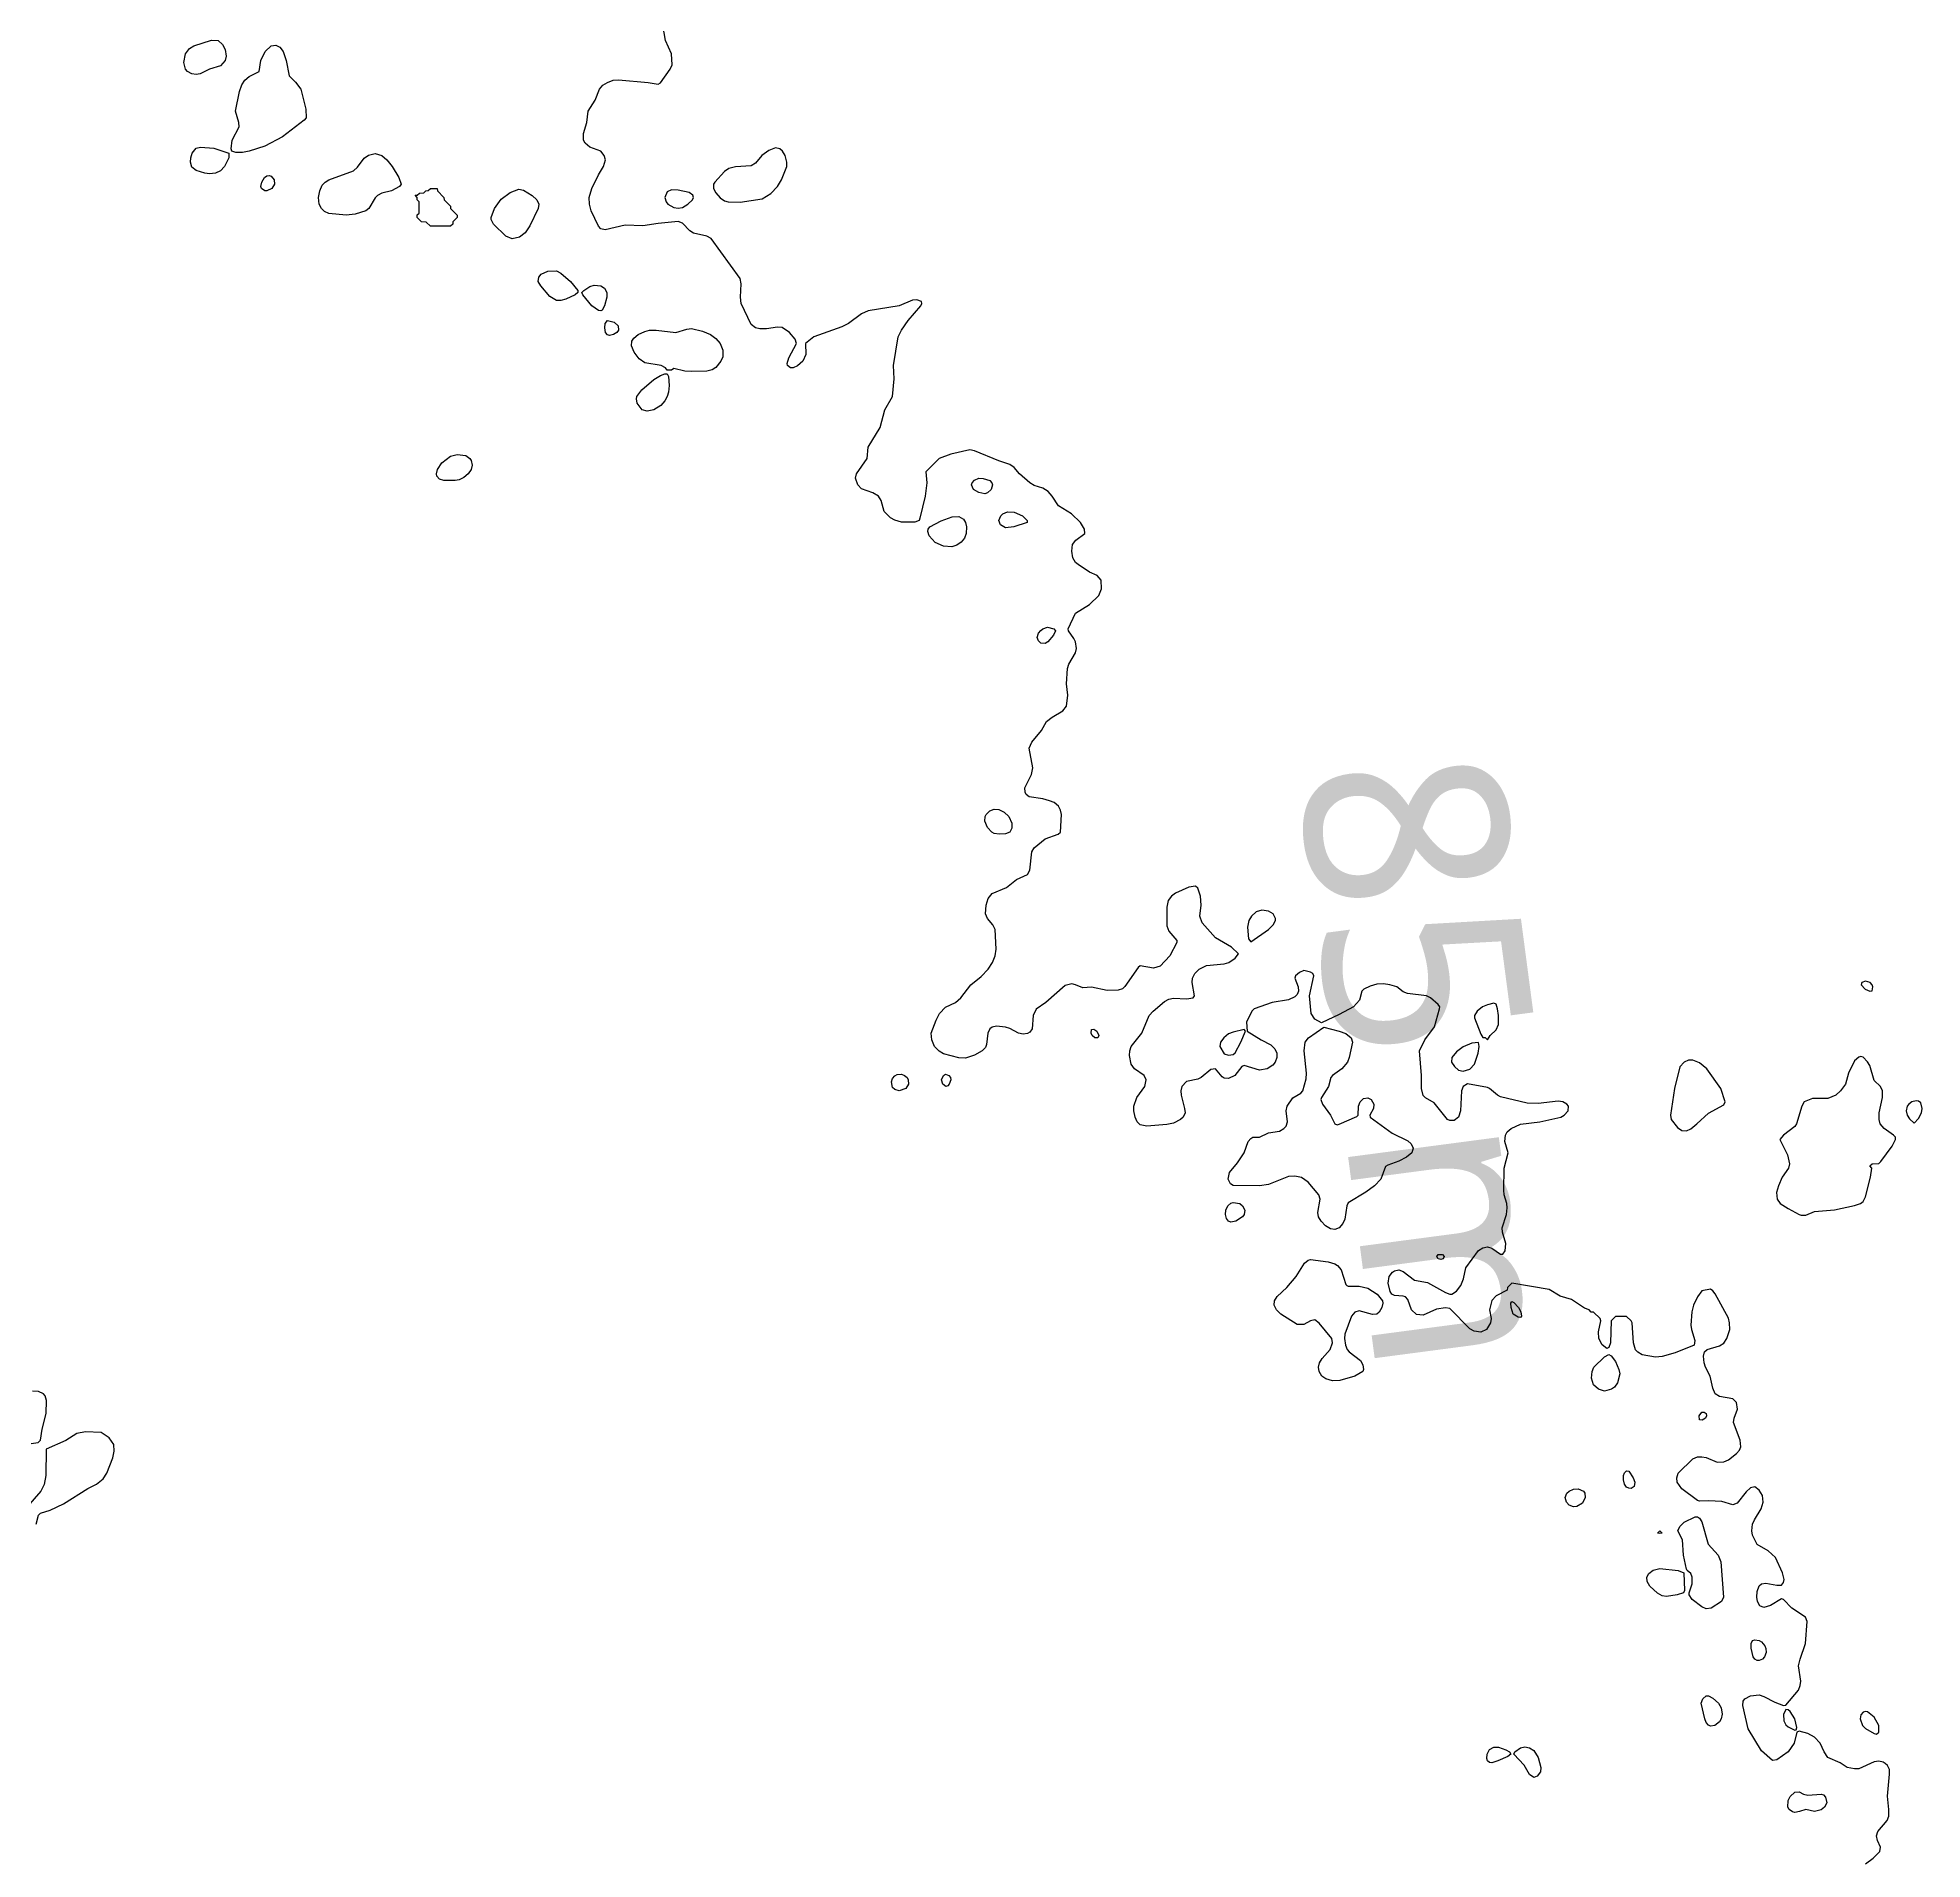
# Model space of a CAD drawing. Extents: x 474277 to 475042, y 254928 to 255625.
# Drawn here: x 474868.4 to 474933.7, y 255104.1 to 255167.3 of the extents above; entities that cross this region are included whole.
import ezdxf

# ---------------------------------------------------------------- set-up
doc = ezdxf.new("R2010")
doc.units = 0
doc.header["$MEASUREMENT"] = 0
doc.layers.add('BaseMapV2_DTM_export_MonNov09090547073261 — entities', color=1, linetype='CONTINUOUS')
doc.styles.get("Standard").update_dxf_attribs({"font": 'romans.shx'})

msp = doc.modelspace()

# ---------------------------------------------------------------- linework, layer by layer
at = {"layer": 'BaseMapV2_DTM_export_MonNov09090547073261 — entities', "color": 15, "linetype": 'Continuous', "true_color": 0xb7484b}
for points in [[(474931.752, 255103.978, 85), (474932.025, 255104.184, 85), (474932.248, 255104.414, 85), (474932.27, 255104.567, 85), (474932.168, 255104.797, 85), (474932.139, 255104.951, 85), (474932.184, 255105.104, 85), (474932.508, 255105.487, 85), (474932.561, 255105.641, 85), (474932.567, 255105.871, 85), (474932.522, 255106.331, 85), (474932.591, 255107.098, 85), (474932.582, 255107.251, 85), (474932.518, 255107.39, 85), (474932.442, 255107.466, 85), (474932.365, 255107.514, 85), (474932.212, 255107.547, 85), (474932.058, 255107.515, 85), (474931.522, 255107.281, 85), (474931.368, 255107.274, 85), (474931.118, 255107.328, 85), (474930.879, 255107.481, 85), (474930.448, 255107.672, 85), (474930.318, 255107.864, 85), (474930.181, 255108.171, 85), (474929.988, 255108.375, 85), (474929.758, 255108.498, 85), (474929.451, 255108.582, 85), (474929.375, 255108.552, 85), (474929.275, 255108.171, 85), (474929.071, 255107.864, 85), (474928.685, 255107.588, 85), (474928.531, 255107.572, 85), (474928.148, 255107.903, 85), (474927.688, 255108.661, 85), (474927.501, 255109.475, 85), (474927.51, 255109.628, 85), (474927.568, 255109.705, 85), (474927.765, 255109.808, 85), (474928.071, 255109.839, 85), (474928.225, 255109.788, 85), (474928.608, 255109.585, 85), (474928.915, 255109.48, 85), (474928.991, 255109.482, 85), (474929.426, 255110.011, 85), (474929.493, 255110.165, 85), (474929.513, 255110.318, 85), (474929.434, 255110.855, 85), (474929.485, 255111.085, 85), (474929.673, 255111.622, 85), (474929.732, 255112.388, 85), (474929.676, 255112.542, 85), (474929.197, 255112.848, 85), (474928.915, 255113.151, 85), (474928.838, 255113.17, 85), (474928.455, 255112.941, 85), (474928.225, 255112.876, 85), (474928.084, 255112.925, 85), (474928.007, 255113.078, 85), (474927.981, 255113.232, 85), (474927.995, 255113.43, 85), (474928.071, 255113.623, 85), (474928.142, 255113.692, 85), (474928.301, 255113.718, 85), (474928.685, 255113.645, 85), (474928.838, 255113.645, 85), (474928.915, 255113.744, 85), (474928.931, 255113.845, 85), (474928.875, 255114.075, 85), (474928.63, 255114.612, 85), (474928.378, 255114.835, 85), (474927.995, 255115.059, 85), (474927.841, 255115.381, 85), (474927.813, 255115.532, 85), (474927.841, 255115.762, 85), (474927.903, 255115.915, 85), (474928.139, 255116.299, 85), (474928.202, 255116.529, 85), (474928.177, 255116.759, 85), (474928.071, 255116.941, 85), (474927.918, 255117.056, 85), (474927.765, 255117.028, 85), (474927.611, 255116.882, 85), (474927.304, 255116.496, 85), (474927.151, 255116.434, 85), (474926.768, 255116.543, 85), (474926.308, 255116.575, 85), (474926.001, 255116.562, 85), (474925.924, 255116.585, 85), (474925.388, 255116.99, 85), (474925.227, 255117.219, 85), (474925.206, 255117.372, 85), (474925.256, 255117.526, 85), (474925.771, 255118.032, 85), (474925.924, 255118.094, 85), (474926.078, 255118.101, 85), (474926.231, 255118.069, 85), (474926.614, 255117.909, 85), (474926.844, 255117.919, 85), (474926.998, 255117.994, 85), (474927.281, 255118.216, 85), (474927.381, 255118.329, 85), (474927.432, 255118.446, 85), (474927.412, 255118.676, 85), (474927.174, 255119.289, 85), (474927.2, 255119.443, 85), (474927.32, 255119.749, 85), (474927.282, 255119.979, 85), (474927.151, 255120.106, 85), (474926.691, 255120.184, 85), (474926.538, 255120.283, 85), (474926.461, 255120.479, 85), (474926.373, 255120.899, 85), (474926.205, 255121.206, 85), (474926.156, 255121.359, 85), (474926.136, 255121.589, 85), (474926.169, 255121.743, 85), (474926.264, 255121.82, 85), (474926.691, 255121.949, 85), (474926.844, 255122.044, 85), (474926.945, 255122.203, 85), (474927.044, 255122.51, 85), (474927.043, 255122.74, 85), (474926.998, 255122.906, 85), (474926.538, 255123.746, 85), (474926.461, 255123.859, 85), (474926.384, 255123.907, 85), (474926.078, 255123.858, 85), (474925.924, 255123.641, 85), (474925.793, 255123.353, 85), (474925.735, 255123.123, 85), (474925.695, 255122.663, 85), (474925.716, 255122.51, 85), (474925.84, 255122.126, 85), (474925.813, 255121.973, 85), (474925.158, 255121.707, 85), (474924.698, 255121.582, 85), (474924.467, 255121.556, 85), (474924.007, 255121.64, 85), (474923.854, 255121.725, 85), (474923.777, 255121.81, 85), (474923.703, 255122.05, 85), (474923.661, 255122.74, 85), (474923.624, 255122.813, 85), (474923.471, 255122.965, 85), (474923.087, 255122.965, 85), (474922.938, 255122.816, 85), (474922.913, 255122.05, 85), (474922.857, 255121.888, 85), (474922.781, 255121.86, 85), (474922.627, 255121.978, 85), (474922.501, 255122.203, 85), (474922.489, 255122.433, 85), (474922.576, 255122.816, 85), (474922.547, 255122.893, 85), (474922.321, 255123.119, 85), (474922.244, 255123.12, 85), (474922.167, 255123.197, 85), (474922.014, 255123.251, 85), (474921.554, 255123.549, 85), (474921.17, 255123.672, 85), (474920.787, 255123.9, 85), (474919.484, 255124.117, 85), (474919.338, 255123.966, 85), (474919.33, 255123.882, 85), (474918.947, 255123.679, 85), (474918.793, 255123.514, 85), (474918.714, 255123.2, 85), (474918.772, 255122.893, 85), (474918.753, 255122.74, 85), (474918.616, 255122.51, 85), (474918.41, 255122.423, 85), (474918.18, 255122.452, 85), (474918.027, 255122.536, 85), (474917.337, 255123.246, 85), (474917.183, 255123.26, 85), (474916.877, 255123.22, 85), (474916.416, 255123.007, 85), (474916.186, 255123.033, 85), (474916.013, 255123.2, 85), (474915.88, 255123.549, 85), (474915.803, 255123.643, 85), (474915.726, 255123.672, 85), (474915.42, 255123.69, 85), (474915.328, 255123.736, 85), (474915.266, 255123.833, 85), (474915.206, 255124.12, 85), (474915.239, 255124.35, 85), (474915.346, 255124.503, 85), (474915.42, 255124.55, 85), (474915.573, 255124.58, 85), (474915.726, 255124.528, 85), (474916.11, 255124.226, 85), (474916.57, 255124.14, 85), (474917.183, 255123.793, 85), (474917.337, 255123.738, 85), (474917.413, 255123.741, 85), (474917.567, 255123.848, 85), (474917.721, 255124.043, 85), (474917.815, 255124.273, 85), (474917.891, 255124.657, 85), (474918.333, 255125.247, 85), (474918.487, 255125.344, 85), (474918.64, 255125.378, 85), (474918.793, 255125.333, 85), (474919.1, 255125.124, 85), (474919.177, 255125.124, 85), (474919.253, 255125.24, 85), (474919.286, 255125.5, 85), (474919.167, 255125.883, 85), (474919.156, 255126.037, 85), (474919.301, 255126.497, 85), (474919.326, 255126.727, 85), (474919.317, 255126.88, 85), (474919.226, 255127.187, 85), (474919.21, 255127.34, 85), (474919.226, 255128.107, 85), (474919.357, 255128.644, 85), (474919.243, 255129.027, 85), (474919.268, 255129.257, 85), (474919.33, 255129.366, 85), (474919.463, 255129.487, 85), (474919.79, 255129.638, 85), (474920.461, 255129.717, 85), (474921.189, 255129.871, 85), (474921.308, 255129.947, 85), (474921.439, 255130.101, 85), (474921.46, 255130.254, 85), (474921.401, 255130.331, 85), (474921.259, 255130.407, 85), (474921.094, 255130.43, 85), (474920.404, 255130.345, 85), (474920.02, 255130.36, 85), (474919.1, 255130.586, 85), (474918.989, 255130.637, 85), (474918.717, 255130.871, 85), (474918.64, 255130.903, 85), (474917.95, 255131.037, 85), (474917.806, 255130.944, 85), (474917.744, 255130.791, 85), (474917.71, 255130.101, 85), (474917.643, 255129.876, 85), (474917.49, 255129.764, 85), (474917.337, 255129.758, 85), (474917.26, 255129.791, 85), (474916.8, 255130.375, 85), (474916.493, 255130.55, 85), (474916.416, 255130.631, 85), (474916.352, 255130.867, 85), (474916.353, 255131.327, 85), (474916.286, 255132.171, 85), (474916.475, 255132.554, 85), (474916.811, 255133.014, 85), (474916.986, 255133.628, 85), (474916.988, 255133.704, 85), (474916.933, 255133.781, 85), (474916.666, 255134.011, 85), (474916.535, 255134.088, 85), (474915.871, 255134.164, 85), (474915.726, 255134.225, 85), (474915.501, 255134.394, 85), (474915.263, 255134.471, 85), (474915.036, 255134.503, 85), (474914.806, 255134.483, 85), (474914.576, 255134.421, 85), (474914.353, 255134.318, 85), (474914.288, 255134.241, 85), (474914.208, 255133.934, 85), (474913.997, 255133.704, 85), (474913.503, 255133.431, 85), (474912.889, 255133.149, 85), (474912.659, 255133.28, 85), (474912.531, 255133.474, 85), (474912.474, 255134.088, 85), (474912.626, 255134.778, 85), (474912.59, 255134.854, 85), (474912.506, 255134.905, 85), (474912.276, 255134.962, 85), (474912.123, 255134.888, 85), (474911.986, 255134.778, 85), (474911.964, 255134.701, 85), (474912.077, 255134.394, 85), (474912.088, 255134.241, 85), (474912.046, 255134.13, 85), (474911.969, 255134.044, 85), (474911.739, 255133.946, 85), (474911.174, 255133.858, 85), (474910.555, 255133.628, 85), (474910.476, 255133.551, 85), (474910.285, 255133.168, 85), (474910.308, 255132.861, 85), (474910.798, 255132.554, 85), (474911.126, 255132.386, 85), (474911.269, 255132.247, 85), (474911.336, 255132.094, 85), (474911.341, 255131.941, 85), (474911.287, 255131.787, 85), (474911.202, 255131.678, 85), (474911.003, 255131.557, 85), (474910.742, 255131.512, 85), (474910.206, 255131.668, 85), (474910.121, 255131.634, 85), (474909.887, 255131.327, 85), (474909.669, 255131.221, 85), (474909.516, 255131.232, 85), (474909.439, 255131.28, 85), (474909.209, 255131.551, 85), (474909.056, 255131.529, 85), (474908.715, 255131.251, 85), (474908.595, 255131.194, 85), (474908.212, 255131.109, 85), (474908.047, 255130.944, 85), (474908.008, 255130.791, 85), (474908.018, 255130.637, 85), (474908.143, 255130.177, 85), (474908.157, 255130.024, 85), (474908.087, 255129.871, 85), (474908.002, 255129.794, 85), (474907.752, 255129.673, 85), (474907.522, 255129.623, 85), (474906.832, 255129.569, 85), (474906.602, 255129.61, 85), (474906.497, 255129.717, 85), (474906.428, 255129.871, 85), (474906.378, 255130.101, 85), (474906.384, 255130.254, 85), (474906.487, 255130.561, 85), (474906.76, 255130.944, 85), (474906.803, 255131.174, 85), (474906.738, 255131.327, 85), (474906.404, 255131.557, 85), (474906.282, 255131.711, 85), (474906.226, 255132.017, 85), (474906.238, 255132.171, 85), (474906.29, 255132.324, 85), (474906.657, 255132.784, 85), (474906.913, 255133.398, 85), (474907.051, 255133.551, 85), (474907.445, 255133.885, 85), (474907.599, 255133.972, 85), (474907.752, 255134.002, 85), (474908.212, 255133.977, 85), (474908.442, 255134.012, 85), (474908.489, 255134.088, 85), (474908.407, 255134.548, 85), (474908.414, 255134.701, 85), (474908.501, 255134.854, 85), (474908.65, 255135.008, 85), (474908.902, 255135.136, 85), (474909.516, 255135.189, 85), (474909.679, 255135.238, 85), (474909.894, 255135.391, 85), (474910.012, 255135.545, 85), (474909.763, 255135.775, 85), (474909.209, 255136.097, 85), (474908.746, 255136.618, 85), (474908.672, 255136.848, 85), (474908.715, 255137.231, 85), (474908.689, 255137.538, 85), (474908.595, 255137.821, 85), (474908.519, 255137.885, 85), (474908.289, 255137.848, 85), (474907.829, 255137.646, 85), (474907.682, 255137.538, 85), (474907.576, 255137.385, 85), (474907.529, 255137.155, 85), (474907.522, 255136.512, 85), (474907.599, 255136.321, 85), (474907.866, 255136.005, 85), (474907.877, 255135.928, 85), (474907.633, 255135.468, 85), (474907.292, 255135.118, 85), (474907.062, 255135.045, 85), (474906.602, 255135.124, 85), (474906.525, 255135.064, 85), (474906.065, 255134.404, 85), (474905.989, 255134.331, 85), (474905.835, 255134.279, 85), (474905.452, 255134.273, 85), (474904.915, 255134.383, 85), (474904.608, 255134.359, 85), (474904.363, 255134.471, 85), (474904.225, 255134.496, 85), (474903.995, 255134.439, 85), (474903.326, 255133.858, 85), (474902.998, 255133.617, 85), (474902.894, 255133.398, 85), (474902.851, 255132.938, 85), (474902.768, 255132.82, 85), (474902.691, 255132.776, 85), (474902.538, 255132.756, 85), (474902.385, 255132.788, 85), (474902.078, 255132.946, 85), (474901.925, 255132.992, 85), (474901.618, 255133.034, 85), (474901.465, 255133.002, 85), (474901.382, 255132.938, 85), (474901.312, 255132.784, 85), (474901.273, 255132.401, 85), (474901.235, 255132.294, 85), (474901.122, 255132.171, 85), (474900.851, 255132.027, 85), (474900.544, 255131.928, 85), (474900.314, 255131.931, 85), (474899.778, 255132.068, 85), (474899.624, 255132.167, 85), (474899.472, 255132.324, 85), (474899.37, 255132.554, 85), (474899.349, 255132.784, 85), (474899.521, 255133.244, 85), (474899.639, 255133.474, 85), (474899.854, 255133.696, 85), (474900.193, 255133.858, 85), (474900.382, 255134.011, 85), (474900.722, 255134.471, 85), (474901.081, 255134.752, 85), (474901.324, 255135.008, 85), (474901.474, 255135.238, 85), (474901.567, 255135.468, 85), (474901.61, 255135.698, 85), (474901.574, 255136.388, 85), (474901.494, 255136.541, 85), (474901.3, 255136.771, 85), (474901.24, 255136.925, 85), (474901.254, 255137.231, 85), (474901.326, 255137.461, 85), (474901.465, 255137.635, 85), (474901.961, 255137.845, 85), (474902.308, 255138.124, 85), (474902.691, 255138.296, 85), (474902.768, 255138.439, 85), (474902.847, 255139.072, 85), (474902.921, 255139.215, 85), (474903.305, 255139.532, 85), (474903.751, 255139.685, 85), (474903.842, 255139.762, 85), (474903.869, 255140.375, 85), (474903.842, 255140.528, 85), (474903.765, 255140.663, 85), (474903.612, 255140.786, 85), (474903.458, 255140.851, 85), (474903.228, 255140.918, 85), (474902.756, 255140.989, 85), (474902.649, 255141.065, 85), (474902.606, 255141.142, 85), (474902.603, 255141.295, 85), (474902.831, 255141.755, 85), (474902.88, 255141.985, 85), (474902.751, 255142.675, 85), (474902.845, 255142.882, 85), (474903.177, 255143.289, 85), (474903.353, 255143.596, 85), (474903.545, 255143.749, 85), (474903.918, 255143.967, 85), (474904.044, 255144.132, 85), (474904.093, 255144.516, 85), (474904.049, 255144.899, 85), (474904.082, 255145.436, 85), (474904.124, 255145.589, 85), (474904.352, 255145.973, 85), (474904.389, 255146.126, 85), (474904.357, 255146.356, 85), (474904.302, 255146.48, 85), (474904.113, 255146.739, 85), (474904.1, 255146.816, 85), (474904.358, 255147.353, 85), (474904.847, 255147.659, 85), (474905.162, 255147.966, 85), (474905.258, 255148.196, 85), (474905.251, 255148.503, 85), (474905.114, 255148.656, 85), (474904.838, 255148.781, 85), (474904.451, 255149.04, 85), (474904.361, 255149.116, 85), (474904.266, 255149.27, 85), (474904.226, 255149.5, 85), (474904.249, 255149.73, 85), (474904.368, 255149.883, 85), (474904.677, 255150.113, 85), (474904.673, 255150.266, 85), (474904.536, 255150.496, 85), (474904.219, 255150.803, 85), (474903.765, 255151.071, 85), (474903.549, 255151.417, 85), (474903.411, 255151.57, 85), (474903.228, 255151.687, 85), (474902.921, 255151.781, 85), (474902.768, 255151.87, 85), (474902.414, 255152.183, 85), (474902.231, 255152.402, 85), (474902.078, 255152.515, 85), (474901.695, 255152.639, 85), (474900.851, 255152.984, 85), (474900.698, 255153.019, 85), (474900.036, 255152.873, 85), (474899.629, 255152.72, 85), (474899.172, 255152.26, 85), (474899.207, 255151.877, 85), (474899.138, 255151.417, 85), (474898.964, 255150.65, 85), (474898.93, 255150.573, 85), (474898.781, 255150.511, 85), (474898.321, 255150.514, 85), (474898.091, 255150.576, 85), (474897.938, 255150.66, 85), (474897.727, 255150.88, 85), (474897.617, 255151.263, 85), (474897.525, 255151.417, 85), (474897.324, 255151.53, 85), (474896.941, 255151.671, 85), (474896.805, 255151.8, 85), (474896.731, 255152.03, 85), (474896.76, 255152.183, 85), (474897.137, 255152.72, 85), (474897.171, 255153.106, 85), (474897.582, 255153.793, 85), (474897.741, 255154.407, 85), (474898.014, 255154.867, 85), (474898.072, 255155.48, 85), (474898.041, 255155.94, 85), (474898.21, 255156.937, 85), (474898.321, 255157.164, 85), (474898.551, 255157.504, 85), (474898.988, 255158.011, 85), (474899.025, 255158.087, 85), (474899.021, 255158.164, 85), (474898.858, 255158.22, 85), (474898.704, 255158.21, 85), (474898.244, 255158.015, 85), (474897.171, 255157.84, 85), (474896.941, 255157.733, 85), (474896.481, 255157.398, 85), (474896.251, 255157.278, 85), (474895.285, 255156.937, 85), (474894.998, 255156.707, 85), (474895.004, 255156.324, 85), (474894.903, 255156.094, 85), (474894.717, 255155.926, 85), (474894.567, 255155.864, 85), (474894.475, 255155.864, 85), (474894.366, 255155.94, 85), (474894.353, 255156.017, 85), (474894.41, 255156.211, 85), (474894.686, 255156.707, 85), (474894.64, 255156.861, 85), (474894.444, 255157.091, 85), (474894.18, 255157.259, 85), (474894.027, 255157.272, 85), (474893.644, 255157.212, 85), (474893.414, 255157.214, 85), (474893.26, 255157.25, 85), (474893.107, 255157.361, 85), (474892.76, 255158.087, 85), (474892.734, 255158.317, 85), (474892.768, 255158.777, 85), (474892.724, 255158.957, 85), (474891.727, 255160.345, 85), (474891.573, 255160.422, 85), (474891.113, 255160.532, 85), (474890.984, 255160.618, 85), (474890.73, 255160.881, 85), (474890.577, 255160.935, 85), (474889.887, 255160.872, 85), (474889.35, 255160.784, 85), (474888.736, 255160.814, 85), (474888.046, 255160.643, 85), (474887.893, 255160.686, 85), (474887.816, 255160.777, 85), (474887.556, 255161.308, 85), (474887.501, 255161.538, 85), (474887.492, 255161.768, 85), (474887.58, 255162.075, 85), (474887.816, 255162.56, 85), (474887.991, 255162.841, 85), (474888.052, 255163.071, 85), (474888.01, 255163.225, 85), (474887.895, 255163.378, 85), (474887.51, 255163.517, 85), (474887.356, 255163.65, 85), (474887.3, 255163.761, 85), (474887.291, 255163.991, 85), (474887.409, 255164.375, 85), (474887.458, 255164.758, 85), (474887.701, 255165.142, 85), (474887.854, 255165.525, 85), (474887.97, 255165.659, 85), (474888.123, 255165.755, 85), (474888.329, 255165.832, 85), (474888.506, 255165.848, 85), (474889.54, 255165.755, 85), (474889.887, 255165.693, 85), (474889.963, 255165.747, 85), (474890.303, 255166.215, 85), (474890.367, 255166.368, 85), (474890.345, 255166.752, 85), (474890.143, 255167.212, 85), (474889.968, 255168.209, 85)], [(474873.997, 255166.062, 85), (474873.861, 255166.038, 85), (474873.708, 255166.062, 85), (474873.56, 255166.138, 85), (474873.494, 255166.215, 85), (474873.434, 255166.445, 85), (474873.494, 255166.752, 85), (474873.631, 255166.936, 85), (474873.785, 255167.024, 85), (474874.398, 255167.227, 85), (474874.628, 255167.21, 85), (474874.781, 255167.08, 85), (474874.872, 255166.905, 85), (474874.908, 255166.675, 85), (474874.869, 255166.522, 85), (474874.705, 255166.337, 85), (474874.321, 255166.22, 85), (474873.997, 255166.062, 85)], [(474875.695, 255163.378, 85), (474875.471, 255163.324, 85), (474875.241, 255163.332, 85), (474875.099, 255163.378, 85), (474875.077, 255163.455, 85), (474875.114, 255163.761, 85), (474875.348, 255164.221, 85), (474875.346, 255164.375, 85), (474875.227, 255164.758, 85), (474875.366, 255165.448, 85), (474875.451, 255165.678, 85), (474875.551, 255165.832, 85), (474875.701, 255165.959, 85), (474876.052, 255166.138, 85), (474876.104, 255166.522, 85), (474876.254, 255166.828, 85), (474876.468, 255167.03, 85), (474876.622, 255167.051, 85), (474876.758, 255166.982, 85), (474876.876, 255166.828, 85), (474876.985, 255166.522, 85), (474877.091, 255165.985, 85), (474877.312, 255165.773, 85), (474877.492, 255165.525, 85), (474877.663, 255164.835, 85), (474877.672, 255164.528, 85), (474877.612, 255164.451, 85), (474876.852, 255163.872, 85), (474876.238, 255163.548, 85), (474875.695, 255163.378, 85)], [(474874.529, 255162.611, 85), (474874.321, 255162.584, 85), (474874.168, 255162.607, 85), (474873.861, 255162.702, 85), (474873.708, 255162.82, 85), (474873.66, 255162.995, 85), (474873.676, 255163.148, 85), (474873.729, 255163.301, 85), (474873.861, 255163.476, 85), (474874.015, 255163.519, 85), (474874.475, 255163.483, 85), (474874.996, 255163.301, 85), (474874.992, 255163.148, 85), (474874.848, 255162.841, 85), (474874.705, 255162.691, 85), (474874.529, 255162.611, 85)], [(474879.063, 255161.154, 85), (474878.462, 255161.21, 85), (474878.308, 255161.287, 85), (474878.213, 255161.384, 85), (474878.133, 255161.538, 85), (474878.103, 255161.768, 85), (474878.146, 255161.998, 85), (474878.232, 255162.198, 85), (474878.332, 255162.305, 85), (474878.462, 255162.376, 85), (474879.319, 255162.688, 85), (474879.459, 255162.819, 85), (474879.689, 255163.13, 85), (474879.842, 255163.236, 85), (474880.072, 255163.294, 85), (474880.302, 255163.227, 85), (474880.474, 255163.071, 85), (474880.655, 255162.841, 85), (474880.889, 255162.458, 85), (474880.967, 255162.228, 85), (474880.912, 255162.151, 85), (474880.642, 255161.998, 85), (474880.302, 255161.914, 85), (474880.149, 255161.839, 85), (474880.072, 255161.762, 85), (474879.85, 255161.384, 85), (474879.75, 255161.308, 85), (474879.382, 255161.193, 85), (474879.063, 255161.154, 85)], [(474892.724, 255161.602, 85), (474893.49, 255161.724, 85), (474893.797, 255161.91, 85), (474894.027, 255162.149, 85), (474894.164, 255162.381, 85), (474894.349, 255162.841, 85), (474894.347, 255162.995, 85), (474894.286, 255163.225, 85), (474894.198, 255163.378, 85), (474894.108, 255163.455, 85), (474893.95, 255163.49, 85), (474893.72, 255163.403, 85), (474893.474, 255163.225, 85), (474893.26, 255162.958, 85), (474893.107, 255162.866, 85), (474892.57, 255162.835, 85), (474892.34, 255162.774, 85), (474892.187, 255162.675, 85), (474891.846, 255162.305, 85), (474891.799, 255162.228, 85), (474891.799, 255162.075, 85), (474891.88, 255161.932, 85), (474892.033, 255161.756, 85), (474892.187, 255161.656, 85), (474892.315, 255161.614, 85), (474892.724, 255161.602, 85)], [(474876.491, 255162.075, 85), (474876.315, 255162, 85), (474876.238, 255162.005, 85), (474876.129, 255162.075, 85), (474876.104, 255162.151, 85), (474876.136, 255162.305, 85), (474876.231, 255162.458, 85), (474876.315, 255162.519, 85), (474876.391, 255162.535, 85), (474876.468, 255162.508, 85), (474876.566, 255162.381, 85), (474876.581, 255162.228, 85), (474876.491, 255162.075, 85)], [(474882.683, 255160.771, 85), (474881.989, 255160.769, 85), (474881.836, 255160.916, 85), (474881.682, 255160.92, 85), (474881.527, 255161.078, 85), (474881.529, 255161.162, 85), (474881.598, 255161.231, 85), (474881.598, 255161.614, 85), (474881.529, 255161.683, 85), (474881.524, 255161.768, 85), (474881.452, 255161.852, 85), (474881.529, 255161.852, 85), (474881.605, 255161.924, 85), (474881.759, 255161.929, 85), (474881.828, 255161.998, 85), (474881.912, 255162.006, 85), (474881.989, 255162.079, 85), (474882.219, 255162.082, 85), (474882.227, 255161.998, 85), (474882.449, 255161.771, 85), (474882.457, 255161.691, 85), (474882.679, 255161.466, 85), (474882.687, 255161.384, 85), (474882.911, 255161.154, 85), (474882.909, 255161.07, 85), (474882.764, 255160.924, 85), (474882.76, 255160.848, 85), (474882.683, 255160.771, 85)], [(474885.079, 255160.388, 85), (474884.826, 255160.333, 85), (474884.596, 255160.426, 85), (474884.176, 255160.848, 85), (474884.093, 255161.001, 85), (474884.089, 255161.078, 85), (474884.206, 255161.384, 85), (474884.442, 255161.712, 85), (474884.749, 255161.944, 85), (474885.056, 255162.057, 85), (474885.209, 255162.019, 85), (474885.516, 255161.834, 85), (474885.672, 255161.691, 85), (474885.745, 255161.538, 85), (474885.724, 255161.384, 85), (474885.439, 255160.782, 85), (474885.272, 255160.541, 85), (474885.079, 255160.388, 85)], [(474890.73, 255161.427, 85), (474890.917, 255161.538, 85), (474891.073, 255161.691, 85), (474891.106, 255161.768, 85), (474891.09, 255161.844, 85), (474890.96, 255161.937, 85), (474890.577, 255162.027, 85), (474890.347, 255162.038, 85), (474890.193, 255161.963, 85), (474890.121, 255161.768, 85), (474890.166, 255161.614, 85), (474890.225, 255161.538, 85), (474890.423, 255161.425, 85), (474890.577, 255161.403, 85), (474890.73, 255161.427, 85)], [(474886.687, 255158.241, 85), (474886.513, 255158.196, 85), (474886.359, 255158.202, 85), (474886.129, 255158.339, 85), (474885.81, 255158.701, 85), (474885.72, 255158.854, 85), (474885.744, 255159.007, 85), (474885.823, 255159.109, 85), (474886.053, 255159.219, 85), (474886.359, 255159.22, 85), (474886.513, 255159.145, 85), (474886.846, 255158.854, 85), (474887.094, 255158.547, 85), (474887.103, 255158.471, 85), (474887.004, 255158.394, 85), (474886.687, 255158.241, 85)], [(474887.937, 255157.857, 85), (474887.893, 255157.835, 85), (474887.816, 255157.854, 85), (474887.586, 255158.014, 85), (474887.276, 255158.394, 85), (474887.24, 255158.471, 85), (474887.301, 255158.547, 85), (474887.51, 255158.686, 85), (474887.663, 255158.729, 85), (474887.893, 255158.706, 85), (474888.024, 255158.624, 85), (474888.103, 255158.471, 85), (474888.103, 255158.317, 85), (474888.024, 255158.011, 85), (474887.937, 255157.857, 85)], [(474888.338, 255157.014, 85), (474888.2, 255156.984, 85), (474888.123, 255157.006, 85), (474888.06, 255157.091, 85), (474888.031, 255157.244, 85), (474888.044, 255157.397, 85), (474888.123, 255157.504, 85), (474888.353, 255157.442, 85), (474888.497, 255157.321, 85), (474888.512, 255157.167, 85), (474888.455, 255157.091, 85), (474888.338, 255157.014, 85)], [(474891.752, 255155.787, 85), (474891.573, 255155.744, 85), (474891.037, 255155.729, 85), (474890.807, 255155.744, 85), (474890.423, 255155.838, 85), (474890.347, 255155.785, 85), (474890.193, 255155.783, 85), (474890.136, 255155.864, 85), (474889.986, 255155.94, 85), (474889.426, 255156.034, 85), (474889.22, 255156.17, 85), (474889.053, 255156.4, 85), (474888.961, 255156.63, 85), (474888.976, 255156.784, 85), (474889.043, 255156.892, 85), (474889.194, 255157.014, 85), (474889.426, 255157.125, 85), (474889.58, 255157.163, 85), (474889.81, 255157.166, 85), (474890.5, 255157.082, 85), (474890.883, 255157.208, 85), (474891.037, 255157.225, 85), (474891.42, 255157.139, 85), (474891.704, 255157.014, 85), (474891.88, 255156.881, 85), (474892.033, 255156.704, 85), (474892.131, 255156.477, 85), (474892.123, 255156.247, 85), (474892.061, 255156.094, 85), (474891.88, 255155.868, 85), (474891.752, 255155.787, 85)], [(474889.729, 255154.407, 85), (474889.503, 255154.357, 85), (474889.326, 255154.407, 85), (474889.157, 255154.637, 85), (474889.133, 255154.79, 85), (474889.15, 255154.867, 85), (474889.315, 255155.097, 85), (474889.733, 255155.456, 85), (474889.963, 255155.596, 85), (474890.117, 255155.659, 85), (474890.193, 255155.659, 85), (474890.237, 255155.557, 85), (474890.265, 255155.25, 85), (474890.245, 255155.02, 85), (474890.198, 255154.867, 85), (474890.111, 255154.714, 85), (474889.977, 255154.56, 85), (474889.729, 255154.407, 85)], [(474882.849, 255151.953, 85), (474882.449, 255151.954, 85), (474882.296, 255151.998, 85), (474882.208, 255152.107, 85), (474882.194, 255152.183, 85), (474882.231, 255152.337, 85), (474882.377, 255152.567, 85), (474882.679, 255152.798, 85), (474882.909, 255152.858, 85), (474883.216, 255152.82, 85), (474883.353, 255152.72, 85), (474883.404, 255152.643, 85), (474883.436, 255152.49, 85), (474883.4, 255152.337, 85), (474883.292, 255152.186, 85), (474883.139, 255152.06, 85), (474882.986, 255151.973, 85), (474882.849, 255151.953, 85)], [(474901.211, 255151.493, 85), (474901.005, 255151.533, 85), (474900.818, 255151.647, 85), (474900.749, 255151.8, 85), (474900.768, 255151.877, 85), (474900.851, 255151.972, 85), (474901.005, 255152.034, 85), (474901.158, 255152.028, 85), (474901.388, 255151.954, 85), (474901.456, 255151.877, 85), (474901.475, 255151.8, 85), (474901.431, 255151.647, 85), (474901.311, 255151.526, 85), (474901.211, 255151.493, 85)], [(474900.064, 255149.653, 85), (474899.778, 255149.677, 85), (474899.488, 255149.806, 85), (474899.286, 255150.036, 85), (474899.234, 255150.19, 85), (474899.242, 255150.266, 85), (474899.306, 255150.343, 85), (474899.701, 255150.556, 85), (474900.084, 255150.692, 85), (474900.314, 255150.703, 85), (474900.468, 255150.616, 85), (474900.544, 255150.503, 85), (474900.579, 255150.343, 85), (474900.57, 255150.113, 85), (474900.512, 255149.96, 85), (474900.391, 255149.812, 85), (474900.238, 255149.71, 85), (474900.064, 255149.653, 85)], [(474902.213, 255150.343, 85), (474901.925, 255150.316, 85), (474901.751, 255150.42, 85), (474901.702, 255150.573, 85), (474901.765, 255150.726, 85), (474901.842, 255150.803, 85), (474902.001, 255150.871, 85), (474902.231, 255150.855, 85), (474902.52, 255150.726, 85), (474902.682, 255150.573, 85), (474902.682, 255150.496, 85), (474902.213, 255150.343, 85)], [(474903.395, 255146.356, 85), (474903.305, 255146.306, 85), (474903.151, 255146.319, 85), (474903.075, 255146.389, 85), (474903.033, 255146.509, 85), (474903.075, 255146.661, 85), (474903.151, 255146.755, 85), (474903.228, 255146.815, 85), (474903.382, 255146.866, 85), (474903.602, 255146.816, 85), (474903.667, 255146.739, 85), (474903.594, 255146.586, 85), (474903.395, 255146.356, 85)], [(474901.712, 255139.685, 85), (474901.541, 255139.71, 85), (474901.452, 255139.762, 85), (474901.311, 255139.925, 85), (474901.215, 255140.145, 85), (474901.223, 255140.298, 85), (474901.261, 255140.375, 85), (474901.388, 255140.495, 85), (474901.541, 255140.558, 85), (474901.695, 255140.551, 85), (474901.883, 255140.452, 85), (474902.048, 255140.298, 85), (474902.152, 255140.068, 85), (474902.155, 255139.902, 85), (474902.078, 255139.764, 85), (474901.925, 255139.706, 85), (474901.712, 255139.685, 85)], [(474910.436, 255135.957, 85), (474911.054, 255136.388, 85), (474911.216, 255136.541, 85), (474911.294, 255136.695, 85), (474911.298, 255136.771, 85), (474911.21, 255136.925, 85), (474911.049, 255137.017, 85), (474910.819, 255137.059, 85), (474910.627, 255137.001, 85), (474910.463, 255136.848, 85), (474910.374, 255136.695, 85), (474910.326, 255136.465, 85), (474910.359, 255136.059, 85), (474910.436, 255135.957, 85)], [(474931.982, 255134.263, 85), (474932.012, 255134.394, 85), (474931.99, 255134.471, 85), (474931.913, 255134.548, 85), (474931.752, 255134.587, 85), (474931.622, 255134.548, 85), (474931.609, 255134.471, 85), (474931.737, 255134.318, 85), (474931.905, 255134.244, 85), (474931.982, 255134.263, 85)], [(474918.64, 255132.562, 85), (474918.739, 255132.708, 85), (474918.947, 255132.9, 85), (474919.021, 255133.091, 85), (474919.027, 255133.398, 85), (474918.992, 255133.628, 85), (474918.947, 255133.79, 85), (474918.87, 255133.828, 85), (474918.64, 255133.777, 85), (474918.473, 255133.704, 85), (474918.291, 255133.551, 85), (474918.193, 255133.398, 85), (474918.19, 255133.321, 85), (474918.41, 255132.75, 85), (474918.487, 255132.635, 85), (474918.563, 255132.635, 85), (474918.64, 255132.562, 85)], [(474905.131, 255132.631, 85), (474905.032, 255132.631, 85), (474904.932, 255132.708, 85), (474904.898, 255132.784, 85), (474904.915, 255132.911, 85), (474904.992, 255132.931, 85), (474905.094, 255132.861, 85), (474905.166, 255132.708, 85), (474905.131, 255132.631, 85)], [(474909.822, 255132.053, 85), (474909.899, 255132.111, 85), (474910.09, 255132.477, 85), (474910.257, 255132.861, 85), (474910.206, 255132.912, 85), (474909.822, 255132.828, 85), (474909.669, 255132.761, 85), (474909.498, 255132.631, 85), (474909.384, 255132.477, 85), (474909.368, 255132.324, 85), (474909.516, 255132.075, 85), (474909.669, 255132.03, 85), (474909.822, 255132.053, 85)], [(474913.503, 255126.037, 85), (474913.349, 255125.979, 85), (474913.196, 255126.007, 85), (474913.031, 255126.113, 85), (474912.874, 255126.267, 85), (474912.787, 255126.42, 85), (474912.759, 255126.573, 85), (474912.838, 255127.033, 85), (474912.797, 255127.187, 85), (474912.429, 255127.622, 85), (474912.199, 255127.781, 85), (474911.969, 255127.834, 85), (474911.739, 255127.817, 85), (474911.049, 255127.537, 85), (474910.742, 255127.49, 85), (474909.822, 255127.511, 85), (474909.732, 255127.57, 85), (474909.653, 255127.724, 85), (474909.694, 255127.954, 85), (474909.976, 255128.295, 85), (474910.209, 255128.644, 85), (474910.342, 255129.027, 85), (474910.436, 255129.14, 85), (474910.512, 255129.179, 85), (474910.742, 255129.187, 85), (474911.049, 255129.334, 85), (474911.433, 255129.393, 85), (474911.586, 255129.482, 85), (474911.658, 255129.564, 85), (474911.707, 255129.717, 85), (474911.658, 255130.101, 85), (474911.696, 255130.254, 85), (474911.893, 255130.547, 85), (474912.169, 255130.714, 85), (474912.241, 255130.791, 85), (474912.353, 255131.205, 85), (474912.372, 255131.404, 85), (474912.282, 255132.171, 85), (474912.32, 255132.477, 85), (474912.439, 255132.631, 85), (474912.966, 255132.993, 85), (474913.503, 255132.864, 85), (474913.733, 255132.774, 85), (474913.916, 255132.631, 85), (474913.959, 255132.477, 85), (474913.847, 255131.941, 85), (474913.788, 255131.787, 85), (474913.594, 255131.557, 85), (474913.274, 255131.327, 85), (474913.215, 255131.251, 85), (474913.133, 255130.944, 85), (474912.888, 255130.561, 85), (474912.869, 255130.484, 85), (474912.922, 255130.331, 85), (474913.196, 255129.947, 85), (474913.349, 255129.646, 85), (474913.426, 255129.614, 85), (474913.503, 255129.635, 85), (474914.116, 255129.897, 85), (474914.164, 255129.947, 85), (474914.177, 255130.254, 85), (474914.225, 255130.407, 85), (474914.346, 255130.52, 85), (474914.5, 255130.543, 85), (474914.616, 255130.484, 85), (474914.708, 255130.331, 85), (474914.687, 255130.177, 85), (474914.561, 255129.947, 85), (474914.579, 255129.871, 85), (474915.343, 255129.324, 85), (474915.88, 255129.057, 85), (474916, 255128.95, 85), (474916.068, 255128.797, 85), (474916.024, 255128.644, 85), (474915.841, 255128.49, 85), (474915.573, 255128.345, 85), (474915.19, 255128.216, 85), (474915.113, 255128.162, 85), (474914.944, 255127.724, 85), (474914.73, 255127.501, 85), (474914.423, 255127.274, 85), (474913.809, 255126.9, 85), (474913.765, 255126.803, 85), (474913.701, 255126.343, 85), (474913.634, 255126.19, 85), (474913.503, 255126.037, 85)], [(474917.797, 255131.473, 85), (474918.027, 255131.539, 85), (474918.192, 255131.711, 85), (474918.316, 255132.094, 85), (474918.356, 255132.324, 85), (474918.333, 255132.47, 85), (474918.103, 255132.443, 85), (474917.797, 255132.315, 85), (474917.567, 255132.147, 85), (474917.403, 255131.941, 85), (474917.401, 255131.787, 85), (474917.5, 255131.634, 85), (474917.643, 255131.51, 85), (474917.797, 255131.473, 85)], [(474925.541, 255129.397, 85), (474925.694, 255129.475, 85), (474925.909, 255129.64, 85), (474926.308, 255130.013, 85), (474926.844, 255130.306, 85), (474926.888, 255130.407, 85), (474926.741, 255130.867, 85), (474926.246, 255131.557, 85), (474926.001, 255131.762, 85), (474925.771, 255131.854, 85), (474925.618, 255131.85, 85), (474925.465, 255131.787, 85), (474925.311, 255131.62, 85), (474925.135, 255130.867, 85), (474924.989, 255129.947, 85), (474925.02, 255129.794, 85), (474925.234, 255129.522, 85), (474925.388, 255129.41, 85), (474925.541, 255129.397, 85)], [(474929.681, 255126.481, 85), (474929.988, 255126.604, 85), (474930.678, 255126.665, 85), (474931.368, 255126.812, 85), (474931.58, 255126.88, 85), (474931.675, 255126.951, 85), (474931.756, 255127.11, 85), (474931.923, 255127.8, 85), (474931.977, 255128.107, 85), (474931.902, 255128.184, 85), (474931.982, 255128.263, 85), (474932.212, 255128.265, 85), (474932.288, 255128.338, 85), (474932.675, 255128.874, 85), (474932.799, 255129.104, 85), (474932.798, 255129.18, 85), (474932.731, 255129.257, 85), (474932.404, 255129.487, 85), (474932.268, 255129.64, 85), (474932.232, 255129.794, 85), (474932.226, 255130.024, 85), (474932.349, 255130.561, 85), (474932.34, 255130.791, 85), (474932.269, 255130.944, 85), (474932.058, 255131.143, 85), (474931.905, 255131.664, 85), (474931.828, 255131.795, 85), (474931.675, 255131.955, 85), (474931.598, 255131.979, 85), (474931.522, 255131.957, 85), (474931.368, 255131.83, 85), (474931.16, 255131.404, 85), (474931.062, 255131.021, 85), (474930.892, 255130.791, 85), (474930.729, 255130.637, 85), (474930.448, 255130.519, 85), (474929.911, 255130.519, 85), (474929.63, 255130.407, 85), (474929.545, 255130.254, 85), (474929.365, 255129.64, 85), (474929.298, 255129.55, 85), (474928.905, 255129.257, 85), (474928.783, 255129.104, 85), (474929.049, 255128.567, 85), (474929.121, 255128.26, 85), (474929.085, 255128.107, 85), (474928.862, 255127.8, 85), (474928.732, 255127.494, 85), (474928.67, 255127.264, 85), (474928.691, 255127.033, 85), (474928.791, 255126.88, 85), (474929.068, 255126.705, 85), (474929.451, 255126.504, 85), (474929.528, 255126.477, 85), (474929.681, 255126.481, 85)], [(474898.475, 255130.867, 85), (474898.244, 255130.793, 85), (474898.091, 255130.839, 85), (474898.014, 255130.91, 85), (474897.973, 255131.097, 85), (474898.014, 255131.216, 85), (474898.091, 255131.309, 85), (474898.168, 255131.356, 85), (474898.321, 255131.369, 85), (474898.43, 255131.327, 85), (474898.518, 255131.251, 85), (474898.559, 255131.174, 85), (474898.571, 255131.021, 85), (474898.475, 255130.867, 85)], [(474899.864, 255130.944, 85), (474899.757, 255131.021, 85), (474899.71, 255131.174, 85), (474899.778, 255131.327, 85), (474899.854, 255131.369, 85), (474899.97, 255131.327, 85), (474900.022, 255131.251, 85), (474900.03, 255131.174, 85), (474899.979, 255131.021, 85), (474899.931, 255130.964, 85), (474899.864, 255130.944, 85)], [(474933.439, 255129.671, 85), (474933.592, 255129.83, 85), (474933.693, 255130.024, 85), (474933.724, 255130.177, 85), (474933.669, 255130.369, 85), (474933.592, 255130.434, 85), (474933.515, 255130.448, 85), (474933.362, 255130.405, 85), (474933.261, 255130.331, 85), (474933.201, 255130.254, 85), (474933.164, 255130.101, 85), (474933.203, 255129.947, 85), (474933.285, 255129.814, 85), (474933.439, 255129.671, 85)], [(474909.914, 255126.267, 85), (474909.746, 255126.238, 85), (474909.669, 255126.268, 85), (474909.592, 255126.367, 85), (474909.557, 255126.497, 85), (474909.567, 255126.65, 85), (474909.638, 255126.803, 85), (474909.746, 255126.896, 85), (474909.822, 255126.916, 85), (474910.052, 255126.878, 85), (474910.153, 255126.803, 85), (474910.229, 255126.65, 85), (474910.201, 255126.497, 85), (474910.145, 255126.42, 85), (474909.914, 255126.267, 85)], [(474917.104, 255124.963, 85), (474917.03, 255124.942, 85), (474916.933, 255124.963, 85), (474916.893, 255125.04, 85), (474916.937, 255125.117, 85), (474917.084, 255125.117, 85), (474917.139, 255125.04, 85), (474917.104, 255124.963, 85)], [(474913.525, 255120.746, 85), (474913.273, 255120.735, 85), (474913.043, 255120.797, 85), (474912.899, 255120.899, 85), (474912.812, 255121.053, 85), (474912.788, 255121.206, 85), (474912.819, 255121.359, 85), (474912.916, 255121.513, 85), (474913.187, 255121.82, 85), (474913.272, 255122.05, 85), (474913.246, 255122.203, 85), (474912.813, 255122.733, 85), (474912.659, 255122.845, 85), (474912.506, 255122.81, 85), (474912.276, 255122.692, 85), (474912.046, 255122.692, 85), (474911.479, 255123.046, 85), (474911.326, 255123.2, 85), (474911.248, 255123.353, 85), (474911.262, 255123.506, 85), (474911.352, 255123.66, 85), (474911.683, 255123.966, 85), (474912.012, 255124.35, 85), (474912.297, 255124.81, 85), (474912.429, 255124.916, 85), (474912.506, 255124.938, 85), (474913.119, 255124.861, 85), (474913.349, 255124.792, 85), (474913.446, 255124.733, 85), (474913.566, 255124.58, 85), (474913.733, 255124.07, 85), (474913.766, 255124.043, 85), (474913.809, 255124.016, 85), (474914.193, 255124.016, 85), (474914.5, 255123.941, 85), (474914.815, 255123.736, 85), (474915.004, 255123.506, 85), (474915.017, 255123.43, 85), (474914.983, 255123.276, 85), (474914.883, 255123.114, 85), (474914.806, 255123.047, 85), (474914.653, 255123.037, 85), (474914.193, 255123.164, 85), (474914.04, 255123.113, 85), (474913.934, 255122.97, 85), (474913.703, 255122.356, 85), (474913.685, 255122.203, 85), (474913.716, 255121.973, 85), (474913.778, 255121.82, 85), (474913.843, 255121.743, 85), (474914.242, 255121.436, 85), (474914.322, 255121.283, 85), (474914.348, 255121.129, 85), (474914.318, 255121.053, 85), (474914.049, 255120.899, 85), (474913.525, 255120.746, 85)], [(474919.829, 255122.97, 85), (474919.79, 255122.933, 85), (474919.714, 255122.941, 85), (474919.533, 255123.046, 85), (474919.463, 255123.276, 85), (474919.457, 255123.43, 85), (474919.484, 255123.484, 85), (474919.56, 255123.453, 85), (474919.725, 255123.276, 85), (474919.807, 255123.123, 85), (474919.829, 255122.97, 85)], [(474922.951, 255120.439, 85), (474922.704, 255120.38, 85), (474922.491, 255120.439, 85), (474922.324, 255120.593, 85), (474922.256, 255120.823, 85), (474922.274, 255121.053, 85), (474922.336, 255121.206, 85), (474922.704, 255121.564, 85), (474922.857, 255121.645, 85), (474922.934, 255121.598, 85), (474923.087, 255121.398, 85), (474923.205, 255121.129, 85), (474923.235, 255120.976, 85), (474923.157, 255120.669, 85), (474923.053, 255120.516, 85), (474922.951, 255120.439, 85)], [(474867.727, 255118.506, 84.75), (474868.378, 255118.599, 84.75), (474868.463, 255118.676, 84.75), (474868.521, 255119.059, 84.75), (474868.663, 255119.596, 84.75), (474868.667, 255120.056, 84.75), (474868.621, 255120.209, 84.75), (474868.563, 255120.286, 84.75), (474868.39, 255120.363, 84.75), (474868.187, 255120.37, 84.75)], [(474926.095, 255119.366, 85), (474926.001, 255119.386, 85), (474925.99, 255119.519, 85), (474926.078, 255119.651, 85), (474926.154, 255119.65, 85), (474926.224, 255119.596, 85), (474926.242, 255119.519, 85), (474926.207, 255119.443, 85), (474926.095, 255119.366, 85)], [(474868.316, 255115.762, 84.75), (474868.395, 255116.069, 84.75), (474868.461, 255116.145, 84.75), (474868.801, 255116.252, 84.75), (474869.261, 255116.467, 84.75), (474870.104, 255117.001, 84.75), (474870.411, 255117.155, 84.75), (474870.641, 255117.336, 84.75), (474870.769, 255117.526, 84.75), (474870.974, 255118.062, 84.75), (474871.02, 255118.292, 84.75), (474871.004, 255118.522, 84.75), (474870.844, 255118.752, 84.75), (474870.564, 255118.942, 84.75), (474870.027, 255118.959, 84.75), (474869.721, 255118.901, 84.75), (474869.337, 255118.662, 84.75), (474868.657, 255118.369, 84.75), (474868.65, 255117.449, 84.75), (474868.594, 255117.142, 84.75), (474868.47, 255116.912, 84.75), (474868.011, 255116.375, 84.75)], [(474923.726, 255117.066, 85), (474923.624, 255117.005, 85), (474923.547, 255117.011, 85), (474923.471, 255117.051, 85), (474923.394, 255117.15, 85), (474923.358, 255117.296, 85), (474923.367, 255117.449, 85), (474923.394, 255117.545, 85), (474923.471, 255117.615, 85), (474923.547, 255117.596, 85), (474923.702, 255117.372, 85), (474923.756, 255117.219, 85), (474923.726, 255117.066, 85)], [(474921.744, 255116.375, 85), (474921.63, 255116.364, 85), (474921.477, 255116.425, 85), (474921.388, 255116.529, 85), (474921.342, 255116.682, 85), (474921.398, 255116.836, 85), (474921.477, 255116.902, 85), (474921.63, 255116.975, 85), (474921.784, 255116.993, 85), (474921.969, 255116.912, 85), (474922.021, 255116.836, 85), (474922.035, 255116.682, 85), (474921.937, 255116.493, 85), (474921.744, 255116.375, 85)], [(474926.398, 255112.848, 85), (474926.231, 255112.831, 85), (474926.078, 255112.901, 85), (474925.747, 255113.155, 85), (474925.643, 255113.308, 85), (474925.638, 255113.385, 85), (474925.742, 255113.692, 85), (474925.745, 255113.922, 85), (474925.694, 255114.053, 85), (474925.565, 255114.152, 85), (474925.541, 255114.203, 85), (474925.444, 255114.689, 85), (474925.41, 255115.225, 85), (474925.251, 255115.532, 85), (474925.318, 255115.685, 85), (474925.464, 255115.827, 85), (474925.848, 255116.016, 85), (474925.924, 255116.016, 85), (474926.001, 255115.971, 85), (474926.078, 255115.848, 85), (474926.3, 255115.072, 85), (474926.646, 255114.689, 85), (474926.732, 255114.459, 85), (474926.829, 255113.232, 85), (474926.766, 255113.078, 85), (474926.398, 255112.848, 85)], [(474924.706, 255115.455, 85), (474924.621, 255115.435, 85), (474924.537, 255115.455, 85), (474924.621, 255115.535, 85), (474924.706, 255115.455, 85)], [(474925.226, 255113.308, 85), (474924.851, 255113.249, 85), (474924.698, 255113.281, 85), (474924.544, 255113.366, 85), (474924.278, 255113.615, 85), (474924.185, 255113.769, 85), (474924.17, 255113.922, 85), (474924.237, 255114.057, 85), (474924.391, 255114.171, 85), (474924.621, 255114.23, 85), (474925.255, 255114.152, 85), (474925.453, 255114.075, 85), (474925.478, 255113.462, 85), (474925.443, 255113.385, 85), (474925.226, 255113.308, 85)], [(474928.184, 255111.085, 85), (474928.071, 255111.033, 85), (474927.995, 255111.038, 85), (474927.918, 255111.078, 85), (474927.854, 255111.162, 85), (474927.787, 255111.468, 85), (474927.794, 255111.622, 85), (474927.841, 255111.724, 85), (474927.918, 255111.749, 85), (474928.071, 255111.723, 85), (474928.148, 255111.678, 85), (474928.26, 255111.545, 85), (474928.301, 255111.447, 85), (474928.309, 255111.315, 85), (474928.253, 255111.162, 85), (474928.184, 255111.085, 85)], [(474926.534, 255108.785, 85), (474926.384, 255108.758, 85), (474926.308, 255108.792, 85), (474926.231, 255108.881, 85), (474926.177, 255109.015, 85), (474926.058, 255109.551, 85), (474926.11, 255109.705, 85), (474926.231, 255109.806, 85), (474926.308, 255109.807, 85), (474926.461, 255109.724, 85), (474926.652, 255109.551, 85), (474926.753, 255109.398, 85), (474926.782, 255109.168, 85), (474926.753, 255109.015, 85), (474926.691, 255108.904, 85), (474926.534, 255108.785, 85)], [(474929.298, 255108.617, 85), (474929.349, 255108.631, 85), (474929.37, 255108.708, 85), (474929.302, 255109.015, 85), (474929.145, 255109.262, 85), (474929.068, 255109.325, 85), (474928.991, 255109.337, 85), (474928.915, 255109.163, 85), (474928.921, 255108.938, 85), (474928.991, 255108.804, 85), (474929.068, 255108.731, 85), (474929.298, 255108.617, 85)], [(474932.212, 255108.545, 85), (474932.217, 255108.785, 85), (474932.058, 255109.064, 85), (474931.828, 255109.256, 85), (474931.752, 255109.27, 85), (474931.673, 255109.245, 85), (474931.598, 255109.153, 85), (474931.575, 255109.015, 85), (474931.647, 255108.785, 85), (474931.752, 255108.682, 85), (474932.058, 255108.507, 85), (474932.135, 255108.482, 85), (474932.212, 255108.545, 85)], [(474919.002, 255107.558, 85), (474918.793, 255107.491, 85), (474918.717, 255107.499, 85), (474918.65, 255107.558, 85), (474918.622, 255107.634, 85), (474918.628, 255107.788, 85), (474918.717, 255107.943, 85), (474918.87, 255108.028, 85), (474919.023, 255108.025, 85), (474919.283, 255107.941, 85), (474919.408, 255107.864, 85), (474919.455, 255107.788, 85), (474919.351, 255107.711, 85), (474919.002, 255107.558, 85)], [(474920.373, 255107.021, 85), (474920.25, 255106.983, 85), (474920.097, 255107.087, 85), (474919.912, 255107.404, 85), (474919.557, 255107.788, 85), (474919.593, 255107.864, 85), (474919.79, 255108.002, 85), (474919.944, 255108.041, 85), (474920.097, 255108.011, 85), (474920.25, 255107.912, 85), (474920.404, 255107.67, 85), (474920.493, 255107.328, 85), (474920.479, 255107.174, 85), (474920.373, 255107.021, 85)], [(474929.461, 255105.794, 85), (474929.298, 255105.766, 85), (474929.221, 255105.782, 85), (474929.105, 255105.871, 85), (474929.064, 255105.948, 85), (474929.075, 255106.178, 85), (474929.145, 255106.315, 85), (474929.298, 255106.464, 85), (474929.451, 255106.477, 85), (474929.605, 255106.398, 85), (474929.758, 255106.37, 85), (474930.218, 255106.396, 85), (474930.295, 255106.371, 85), (474930.372, 255106.299, 85), (474930.416, 255106.101, 85), (474930.327, 255105.948, 85), (474930.218, 255105.862, 85), (474929.988, 255105.797, 85), (474929.681, 255105.866, 85), (474929.461, 255105.794, 85)]]:
    msp.add_polyline3d(points, dxfattribs=at)

# ---------------------------------------------------------------- texts
at = {"layer": 'BaseMapV2_DTM_export_MonNov09090547073261 — entities', "color": 250, "true_color": 0x323232, "insert": (474911.933, 255141.983), "char_height": 0.2, "width": 17.61571, "attachment_point": 7, "rotation": 277.51567}
msp.add_mtext('\\fOpen Sans|i0|b0;\\H7.02279;85\\~m', dxfattribs=at)

doc.saveas('drawing.dxf')
